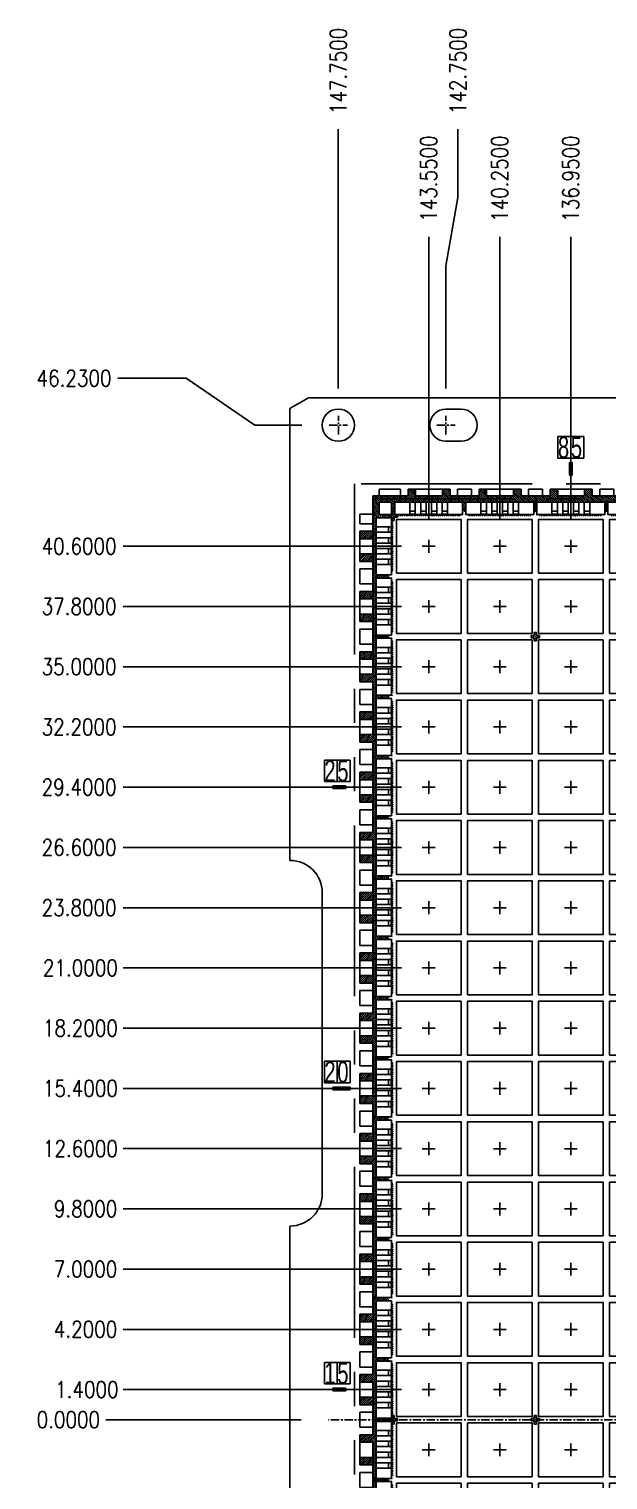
# Model space of a CAD drawing. Extents: x 24 to 818, y 14 to 516.
# Drawn here: x 45.8 to 99.6, y 379.2 to 514.1 of the extents above; entities that cross this region are included whole.
import ezdxf

# ---------------------------------------------------------------- set-up
doc = ezdxf.new("R2010")
doc.units = 0
doc.header["$LTSCALE"] = 12.7
doc.header["$MEASUREMENT"] = 0
doc.header["$PDMODE"] = 2
doc.linetypes.add('CENTER', pattern=[2, 1.25, -0.25, 0.25, -0.25])
doc.linetypes.add('PHANTOM', pattern=[2.5, 1.25, -0.25, 0.25, -0.25, 0.25, -0.25])
doc.layers.get('0').update_dxf_attribs({"linetype": 'CONTINUOUS'})
doc.layers.get('DEFPOINTS').update_dxf_attribs({"linetype": 'CONTINUOUS'})
for name, color, linetype in [('SH-02_CENTER', 2, 'CENTER'), ('SH-02_DIM', 4, 'CONTINUOUS'), ('SH-02_HATCH', 10, 'CONTINUOUS'), ('SH-02_HIDDEN', 6, 'CONTINUOUS'), ('SH-02_MISC', 5, 'CONTINUOUS'), ('SH-02_OBJECT', 7, 'CONTINUOUS'), ('SH-02_PHANTOM', 1, 'PHANTOM')]:
    doc.layers.add(name, color=color, linetype=linetype)
doc.styles.get("Standard").update_dxf_attribs({"font": 'simplex.shx', "width": 0.82})
doc.dimstyles.get("Standard").update_dxf_attribs({"dimtxt": 0.18, "dimasz": 0.18, "dimexe": 0.18, "dimexo": 0.0625, "dimgap": 0.09, "dimtad": 0, "dimtih": 1, "dimtoh": 1, "dimdec": 4, "dimzin": 0, "dimdsep": 46, "dimtxsty": 'STANDARD', "dimcen": 0.09, "dimadec": 0, "dimazin": 0, "dimtfac": 1, "dimtdec": 4, "dimtofl": 0, "dimtmove": 0, "dimatfit": 3, "dimfxl": 1, "dimtolj": 1, "dimtzin": 0, "dimarcsym": 0})

# ---------------------------------------------------------------- blocks, each defined once
blk = doc.blocks.new('*D15')
at = {"layer": 'DEFPOINTS', "color": 0, "ltscale": 0.05, "transparency": 16777216}
for p in [(54.1, 481.61), (73.71, 477.25), (370.07, 384.79)]:
    blk.add_point(p, dxfattribs=at)
at = {"layer": 'SH-02_DIM', "ltscale": 0.05, "transparency": 16777216}
for p, q in [((60.45, 481.61), (54.1, 481.61)), ((66.8, 477.25), (60.45, 481.61)), ((71.17, 477.25), (66.8, 477.25))]:
    blk.add_line(p, q, dxfattribs=at)
at = {"layer": 'SH-02_DIM', "ltscale": 0.05, "transparency": 16777216, "insert": (49.59, 481.61), "char_height": 1.524, "attachment_point": 5}
blk.add_mtext('\\A1; 46.2300', dxfattribs=at)
blk = doc.blocks.new('_Open30')
at = {"color": 0, "lineweight": -2}
for p, q in [((-1, 0.268), (0, 0)), ((0, 0), (-1, -0.268)), ((0, 0), (-1, 0))]:
    blk.add_line(p, q, dxfattribs=at)
blk = doc.blocks.new('*D16')
at = {"layer": 'DEFPOINTS', "color": 0, "ltscale": 0.05, "transparency": 16777216}
for p in [(85.69, 504.76), (84.57, 478.11), (370.07, 384.79)]:
    blk.add_point(p, dxfattribs=at)
at = {"layer": 'SH-02_DIM', "ltscale": 0.05, "transparency": 16777216}
for p, q in [((85.69, 498.41), (85.69, 504.76)), ((84.57, 492.06), (85.69, 498.41)), ((84.57, 480.65), (84.57, 492.06))]:
    blk.add_line(p, q, dxfattribs=at)
at = {"layer": 'SH-02_DIM', "ltscale": 0.05, "transparency": 16777216, "insert": (85.69, 509.74), "char_height": 1.524, "attachment_point": 5, "rotation": 90}
blk.add_mtext('\\A1; 142.7500', dxfattribs=at)
blk = doc.blocks.new('*D17')
at = {"layer": 'DEFPOINTS', "color": 0, "ltscale": 0.05, "transparency": 16777216}
for p in [(74.57, 504.76), (74.57, 478.11), (370.07, 384.79)]:
    blk.add_point(p, dxfattribs=at)
at = {"layer": 'SH-02_DIM', "ltscale": 0.05, "transparency": 16777216}
blk.add_line((74.57, 480.65), (74.57, 504.76), dxfattribs=at)
at = {"layer": 'SH-02_DIM', "ltscale": 0.05, "transparency": 16777216, "insert": (74.57, 509.74), "char_height": 1.524, "attachment_point": 5, "rotation": 90}
blk.add_mtext('\\A1; 147.7500', dxfattribs=at)
blk = doc.blocks.new('*D18')
at = {"layer": 'DEFPOINTS', "color": 0, "ltscale": 0.05, "transparency": 16777216}
for p in [(52.97, 384.79), (73.67, 384.79), (370.07, 384.79)]:
    blk.add_point(p, dxfattribs=at)
at = {"layer": 'SH-02_DIM', "ltscale": 0.05, "transparency": 16777216}
blk.add_line((71.13, 384.79), (52.97, 384.79), dxfattribs=at)
at = {"layer": 'SH-02_DIM', "ltscale": 0.05, "transparency": 16777216, "insert": (49.06, 384.79), "char_height": 1.524, "attachment_point": 5}
blk.add_mtext('\\A1; 0.0000', dxfattribs=at)
blk = doc.blocks.new('*D40')
at = {"layer": 'DEFPOINTS', "color": 0, "ltscale": 0.05, "transparency": 16777216}
for p in [(82.97, 494.75), (82.97, 465.99), (370.07, 384.79)]:
    blk.add_point(p, dxfattribs=at)
at = {"layer": 'SH-02_DIM', "ltscale": 0.05, "transparency": 16777216}
blk.add_line((82.97, 468.53), (82.97, 494.75), dxfattribs=at)
at = {"layer": 'SH-02_DIM', "ltscale": 0.05, "transparency": 16777216, "insert": (82.97, 499.74), "char_height": 1.524, "attachment_point": 5, "rotation": 90}
blk.add_mtext('\\A1; 143.5500', dxfattribs=at)
blk = doc.blocks.new('*D41')
at = {"layer": 'DEFPOINTS', "color": 0, "ltscale": 0.05, "transparency": 16777216}
for p in [(54.57, 387.59), (82.97, 387.59), (370.07, 384.79)]:
    blk.add_point(p, dxfattribs=at)
at = {"layer": 'SH-02_DIM', "ltscale": 0.05, "transparency": 16777216}
blk.add_line((80.43, 387.59), (54.57, 387.59), dxfattribs=at)
at = {"layer": 'SH-02_DIM', "ltscale": 0.05, "transparency": 16777216, "insert": (50.78, 387.59), "char_height": 1.524, "attachment_point": 5}
blk.add_mtext('\\A1; 1.4000', dxfattribs=at)
blk = doc.blocks.new('*D42')
at = {"layer": 'DEFPOINTS', "color": 0, "ltscale": 0.05, "transparency": 16777216}
for p in [(54.57, 393.19), (82.97, 393.19), (370.07, 384.79)]:
    blk.add_point(p, dxfattribs=at)
at = {"layer": 'SH-02_DIM', "ltscale": 0.05, "transparency": 16777216}
blk.add_line((80.43, 393.19), (54.57, 393.19), dxfattribs=at)
at = {"layer": 'SH-02_DIM', "ltscale": 0.05, "transparency": 16777216, "insert": (50.66, 393.19), "char_height": 1.524, "attachment_point": 5}
blk.add_mtext('\\A1; 4.2000', dxfattribs=at)
blk = doc.blocks.new('*D43')
at = {"layer": 'DEFPOINTS', "color": 0, "ltscale": 0.05, "transparency": 16777216}
for p in [(54.57, 398.79), (82.97, 398.79), (370.07, 384.79)]:
    blk.add_point(p, dxfattribs=at)
at = {"layer": 'SH-02_DIM', "ltscale": 0.05, "transparency": 16777216}
blk.add_line((80.43, 398.79), (54.57, 398.79), dxfattribs=at)
at = {"layer": 'SH-02_DIM', "ltscale": 0.05, "transparency": 16777216, "insert": (50.66, 398.79), "char_height": 1.524, "attachment_point": 5}
blk.add_mtext('\\A1; 7.0000', dxfattribs=at)
blk = doc.blocks.new('*D44')
at = {"layer": 'DEFPOINTS', "color": 0, "ltscale": 0.05, "transparency": 16777216}
for p in [(54.57, 404.39), (82.97, 404.39), (370.07, 384.79)]:
    blk.add_point(p, dxfattribs=at)
at = {"layer": 'SH-02_DIM', "ltscale": 0.05, "transparency": 16777216}
blk.add_line((80.43, 404.39), (54.57, 404.39), dxfattribs=at)
at = {"layer": 'SH-02_DIM', "ltscale": 0.05, "transparency": 16777216, "insert": (50.66, 404.39), "char_height": 1.524, "attachment_point": 5}
blk.add_mtext('\\A1; 9.8000', dxfattribs=at)
blk = doc.blocks.new('*D45')
at = {"layer": 'DEFPOINTS', "color": 0, "ltscale": 0.05, "transparency": 16777216}
for p in [(54.57, 409.99), (82.97, 409.99), (370.07, 384.79)]:
    blk.add_point(p, dxfattribs=at)
at = {"layer": 'SH-02_DIM', "ltscale": 0.05, "transparency": 16777216}
blk.add_line((80.43, 409.99), (54.57, 409.99), dxfattribs=at)
at = {"layer": 'SH-02_DIM', "ltscale": 0.05, "transparency": 16777216, "insert": (50.18, 409.99), "char_height": 1.524, "attachment_point": 5}
blk.add_mtext('\\A1; 12.6000', dxfattribs=at)
blk = doc.blocks.new('*D46')
at = {"layer": 'DEFPOINTS', "color": 0, "ltscale": 0.05, "transparency": 16777216}
for p in [(54.57, 415.59), (82.97, 415.59), (370.07, 384.79)]:
    blk.add_point(p, dxfattribs=at)
at = {"layer": 'SH-02_DIM', "ltscale": 0.05, "transparency": 16777216}
blk.add_line((80.43, 415.59), (54.57, 415.59), dxfattribs=at)
at = {"layer": 'SH-02_DIM', "ltscale": 0.05, "transparency": 16777216, "insert": (50.18, 415.59), "char_height": 1.524, "attachment_point": 5}
blk.add_mtext('\\A1; 15.4000', dxfattribs=at)
blk = doc.blocks.new('*D47')
at = {"layer": 'DEFPOINTS', "color": 0, "ltscale": 0.05, "transparency": 16777216}
for p in [(54.57, 421.19), (82.97, 421.19), (370.07, 384.79)]:
    blk.add_point(p, dxfattribs=at)
at = {"layer": 'SH-02_DIM', "ltscale": 0.05, "transparency": 16777216}
blk.add_line((80.43, 421.19), (54.57, 421.19), dxfattribs=at)
at = {"layer": 'SH-02_DIM', "ltscale": 0.05, "transparency": 16777216, "insert": (50.18, 421.19), "char_height": 1.524, "attachment_point": 5}
blk.add_mtext('\\A1; 18.2000', dxfattribs=at)
blk = doc.blocks.new('*D48')
at = {"layer": 'DEFPOINTS', "color": 0, "ltscale": 0.05, "transparency": 16777216}
for p in [(54.57, 426.79), (82.97, 426.79), (370.07, 384.79)]:
    blk.add_point(p, dxfattribs=at)
at = {"layer": 'SH-02_DIM', "ltscale": 0.05, "transparency": 16777216}
blk.add_line((80.43, 426.79), (54.57, 426.79), dxfattribs=at)
at = {"layer": 'SH-02_DIM', "ltscale": 0.05, "transparency": 16777216, "insert": (50.18, 426.79), "char_height": 1.524, "attachment_point": 5}
blk.add_mtext('\\A1; 21.0000', dxfattribs=at)
blk = doc.blocks.new('*D49')
at = {"layer": 'DEFPOINTS', "color": 0, "ltscale": 0.05, "transparency": 16777216}
for p in [(54.57, 432.39), (82.97, 432.39), (370.07, 384.79)]:
    blk.add_point(p, dxfattribs=at)
at = {"layer": 'SH-02_DIM', "ltscale": 0.05, "transparency": 16777216}
blk.add_line((80.43, 432.39), (54.57, 432.39), dxfattribs=at)
at = {"layer": 'SH-02_DIM', "ltscale": 0.05, "transparency": 16777216, "insert": (50.06, 432.39), "char_height": 1.524, "attachment_point": 5}
blk.add_mtext('\\A1; 23.8000', dxfattribs=at)
blk = doc.blocks.new('*D50')
at = {"layer": 'DEFPOINTS', "color": 0, "ltscale": 0.05, "transparency": 16777216}
for p in [(54.57, 437.99), (82.97, 437.99), (370.07, 384.79)]:
    blk.add_point(p, dxfattribs=at)
at = {"layer": 'SH-02_DIM', "ltscale": 0.05, "transparency": 16777216}
blk.add_line((80.43, 437.99), (54.57, 437.99), dxfattribs=at)
at = {"layer": 'SH-02_DIM', "ltscale": 0.05, "transparency": 16777216, "insert": (50.06, 437.99), "char_height": 1.524, "attachment_point": 5}
blk.add_mtext('\\A1; 26.6000', dxfattribs=at)
blk = doc.blocks.new('*D51')
at = {"layer": 'DEFPOINTS', "color": 0, "ltscale": 0.05, "transparency": 16777216}
for p in [(54.57, 443.59), (82.97, 443.59), (370.07, 384.79)]:
    blk.add_point(p, dxfattribs=at)
at = {"layer": 'SH-02_DIM', "ltscale": 0.05, "transparency": 16777216}
blk.add_line((80.43, 443.59), (54.57, 443.59), dxfattribs=at)
at = {"layer": 'SH-02_DIM', "ltscale": 0.05, "transparency": 16777216, "insert": (50.06, 443.59), "char_height": 1.524, "attachment_point": 5}
blk.add_mtext('\\A1; 29.4000', dxfattribs=at)
blk = doc.blocks.new('*D52')
at = {"layer": 'DEFPOINTS', "color": 0, "ltscale": 0.05, "transparency": 16777216}
for p in [(54.57, 449.19), (82.97, 449.19), (370.07, 384.79)]:
    blk.add_point(p, dxfattribs=at)
at = {"layer": 'SH-02_DIM', "ltscale": 0.05, "transparency": 16777216}
blk.add_line((80.43, 449.19), (54.57, 449.19), dxfattribs=at)
at = {"layer": 'SH-02_DIM', "ltscale": 0.05, "transparency": 16777216, "insert": (50.06, 449.19), "char_height": 1.524, "attachment_point": 5}
blk.add_mtext('\\A1; 32.2000', dxfattribs=at)
blk = doc.blocks.new('corner')
at = {"layer": 'SH-02_HATCH', "ltscale": 0.05}
h = blk.add_hatch(dxfattribs=at)
h.set_pattern_fill('ANSI31', color=256)
h.paths.add_polyline_path([(79.67, 300.39), (79.57, 300.39), (79.57, 300.59), (79.57, 300.69), (79.47, 300.69), (79.27, 300.69), (79.27, 300.79), (77.77, 300.79), (77.77, 300.59), (77.77, 298.89), (78.37, 298.89), (79.67, 298.89)])
h.paths.add_polyline_path([(78.37, 299.49), (78.37, 300.64), (79.52, 300.64), (79.52, 299.49)], flags=16)
at = {"layer": 'SH-02_OBJECT', "ltscale": 0.05}
for p, q in [((76.57, 300.59), (76.57, 300.79)), ((77.07, 300.59), (76.57, 300.59)), ((77.07, 300.59), (77.77, 300.59)), ((77.77, 300.59), (77.77, 300.79)), ((77.77, 300.59), (77.77, 298.89)), ((78.37, 298.89), (77.77, 298.89)), ((79.67, 298.89), (78.37, 298.89)), ((78.37, 298.89), (78.37, 298.29)), ((78.37, 298.29), (79.67, 298.29))]:
    blk.add_line(p, q, dxfattribs=at)
blk.add_lwpolyline([(79.52, 300.64), (78.37, 300.64), (78.37, 299.49), (79.52, 299.49)], close=True, dxfattribs=at)
blk = doc.blocks.new('A$C69FE2559')
at = {"layer": 'SH-02_CENTER', "ltscale": 0.05}
for p, q in [((1.2, 1.5), (1.8, 1.5)), ((1.5, 1.8), (1.5, 1.2))]:
    blk.add_line(p, q, dxfattribs=at)
at = {"layer": 'SH-02_MISC', "ltscale": 0.05}
blk.add_lwpolyline([(0, 0.25), (3, 0.25), (3, 2.75), (0, 2.75)], close=True, dxfattribs=at)
blk = doc.blocks.new('A$C84f42695')
at = {"layer": 'SH-02_HATCH', "ltscale": 0.05}
h = blk.add_hatch(dxfattribs=at)
h.set_pattern_fill('ANSI31', color=256, scale=0.5)
h.set_pattern_definition([(45, (-38.28732, -150.39296), (-0.044194174, 0.044194174), [])])
h.paths.add_polyline_path([(1.55, 2.6), (1.5, 2.6), (1.5, 2.7), (1.5, 2.75), (1.45, 2.75), (1.35, 2.75), (1.35, 2.8), (0.6, 2.8), (0.6, 2.45), (0.6, 2.1), (0, 2.1), (0, 1.75), (0.6, 1.75), (0.6, 1.4), (0.6, 1.05), (0, 1.05), (0, 0.7), (0.6, 0.7), (0.6, 0.35), (0.6, 0), (1.35, 0), (1.35, 0.05), (1.45, 0.05), (1.5, 0.05), (1.5, 0.1), (1.5, 0.2), (1.55, 0.2)])
h.paths.add_polyline_path([(0.75, 2.725), (1.475, 2.725), (1.475, 2.35, -0.267949), (1.45, 2.307), (1.45, 2.287, -0.258777), (1.49, 2.215), (1.49, 2.135, -0.258777), (1.45, 2.063), (1.45, 2.043, -0.267949), (1.475, 2), (1.475, 1.85, -0.267949), (1.45, 1.807), (1.45, 1.787, -0.258777), (1.49, 1.715), (1.49, 1.635, -0.258777), (1.45, 1.563), (1.45, 1.543, -0.267949), (1.475, 1.5), (1.475, 1.35, -0.267949), (1.45, 1.307), (1.45, 1.287, -0.258777), (1.49, 1.215), (1.49, 1.135, -0.258777), (1.45, 1.063), (1.45, 1.043, -0.267949), (1.475, 1), (1.475, 0.85, -0.267949), (1.45, 0.807), (1.45, 0.787, -0.258777), (1.49, 0.715), (1.49, 0.635, -0.258777), (1.45, 0.563), (1.45, 0.543, -0.267949), (1.475, 0.5), (1.475, 0.075), (0.75, 0.075)], flags=16)
h.paths.add_polyline_path([(0.95, 1.85), (1.275, 1.85), (1.275, 1.8), (1.325, 1.8), (1.325, 1.55), (1.275, 1.55), (1.275, 1.5), (0.95, 1.5)], flags=0)
h.paths.add_polyline_path([(0.95, 2), (0.95, 2.35), (1.275, 2.35), (1.275, 2.3), (1.325, 2.3), (1.325, 2.05), (1.275, 2.05), (1.275, 2)], flags=0)
h.paths.add_polyline_path([(0.95, 1.35), (1.275, 1.35), (1.275, 1.3), (1.325, 1.3), (1.325, 1.05), (1.275, 1.05), (1.275, 1), (0.95, 1)], flags=0)
h.paths.add_polyline_path([(0.95, 0.85), (1.275, 0.85), (1.275, 0.8), (1.325, 0.8), (1.325, 0.55), (1.275, 0.55), (1.275, 0.5), (0.95, 0.5)], flags=0)
at = {"layer": 'SH-02_HIDDEN'}
for p, q in [((1.325, 2.3), (1.325, 2.05)), ((1.45, 2.307), (1.45, 2.043)), ((1.325, 1.8), (1.325, 1.55)), ((1.45, 1.807), (1.45, 1.543)), ((1.325, 1.3), (1.325, 1.05)), ((1.325, 0.8), (1.325, 0.55)), ((1.45, 1.307), (1.45, 1.043)), ((1.45, 0.807), (1.45, 0.543))]:
    blk.add_line(p, q, dxfattribs=at)
at = {"layer": 'SH-02_OBJECT', "ltscale": 0.05}
for p, q in [((0, 2.8), (0, 2.45)), ((0.6, 2.8), (0.6, 2.45)), ((0.75, 2.725), (0.75, 0.075)), ((0.6, 2.45), (0, 2.45)), ((0.6, 2.1), (0, 2.1)), ((0, 1.75), (0, 2.1)), ((0.6, 2.1), (0.6, 2.45)), ((0.6, 1.75), (0, 1.75)), ((0, 1.75), (0, 1.4)), ((0, 1.05), (0, 1.4)), ((0.6, 1.75), (0.6, 1.4)), ((0.6, 1.05), (0.6, 1.4)), ((1.475, 2), (1.475, 1.85)), ((1.475, 1.5), (1.475, 1.35)), ((0.6, 1.05), (0, 1.05)), ((0, 1.05), (0, 0.7)), ((0.6, 0.7), (0, 0.7)), ((0.6, 0.7), (0.6, 0.35)), ((1.475, 1), (1.475, 0.85)), ((0.6, 0.35), (0, 0.35)), ((0, 0), (0, 0.35)), ((0.6, 0), (0.6, 0.35))]:
    blk.add_line(p, q, dxfattribs=at)
at = {"layer": 'SH-02_OBJECT'}
for p, q in [((0.75, 2.725), (1.475, 2.725)), ((1.475, 2.35), (1.475, 2.725)), ((1.275, 1.3), (1.425, 1.3)), ((1.425, 1.05), (1.275, 1.05)), ((1.275, 0.8), (1.425, 0.8)), ((0.75, 0.075), (1.475, 0.075)), ((1.425, 0.55), (1.275, 0.55)), ((1.475, 0.075), (1.475, 0.5))]:
    blk.add_line(p, q, dxfattribs=at)
at = {"layer": 'SH-02_OBJECT', "linetype": 'Continuous', "ltscale": 1.25}
for p, q in [((0.75, 2.3), (1.325, 2.3)), ((0.75, 2.3), (1.325, 2.3)), ((1.325, 2.05), (0.75, 2.05)), ((1.365, 2.3), (1.275, 2.3)), ((1.275, 2.3), (1.425, 2.3)), ((1.275, 2.05), (1.425, 2.05)), ((1.49, 2.135), (1.49, 2.215)), ((0.75, 1.8), (1.275, 1.8)), ((1.325, 1.55), (0.75, 1.55)), ((1.25, 1.8), (1.425, 1.8)), ((1.275, 1.55), (1.365, 1.55)), ((1.275, 1.55), (1.425, 1.55)), ((1.49, 1.635), (1.49, 1.715)), ((0.75, 1.3), (1.275, 1.3)), ((1.275, 1.05), (0.75, 1.05)), ((0.75, 0.8), (1.275, 0.8)), ((1.49, 1.135), (1.49, 1.215)), ((1.49, 0.635), (1.49, 0.715)), ((1.325, 0.55), (0.75, 0.55))]:
    blk.add_line(p, q, dxfattribs=at)
for centre, start, end in [((1.405, 2.215), 360, 90), ((1.405, 2.135), 270, 0), ((1.405, 1.715), 360, 90), ((1.405, 1.635), 270, 0), ((1.405, 1.215), 360, 90), ((1.405, 1.135), 270, 0), ((1.405, 0.715), 360, 90), ((1.405, 0.635), 270, 0)]:
    blk.add_arc(centre, 0.085, start, end, dxfattribs=at)
at = {"layer": 'SH-02_OBJECT'}
for centre, start, end in [((1.425, 2.35), 270, 0), ((1.425, 2), 0, 90), ((1.425, 1.85), 270, 0), ((1.425, 1.5), 0, 90), ((1.425, 1.35), 270, 0), ((1.425, 1), 0, 90), ((1.425, 0.85), 270, 0), ((1.425, 0.5), 0, 90)]:
    blk.add_arc(centre, 0.05, start, end, dxfattribs=at)
blk = doc.blocks.new('A$Ce872bf26')
at = {"layer": 'SH-02_HIDDEN', "ltscale": 0.05}
for p, q in [((0.1, 0.25), (0.1, 0.15)), ((0.25, 0.3), (0.15, 0.3)), ((0.15, 0.15), (0.25, 0.25)), ((0.25, 0.1), (0.15, 0.1)), ((0.3, 0.25), (0.3, 0.15))]:
    blk.add_line(p, q, dxfattribs=at)
at = {"layer": 'SH-02_OBJECT', "ltscale": 0.05}
for p, q in [((0, 0.15), (0, 0.25)), ((0, 0.25), (0.1, 0.25)), ((0.1, 0.15), (0, 0.15)), ((0.1, 0.25), (0.15, 0.25)), ((0.15, 0.15), (0.1, 0.15)), ((0.15, 0.3), (0.15, 0.4)), ((0.15, 0.4), (0.25, 0.4)), ((0.15, 0.25), (0.15, 0.3)), ((0.15, 0.1), (0.15, 0.15)), ((0.15, 0), (0.15, 0.1)), ((0.25, 0.4), (0.25, 0.3)), ((0.25, 0.3), (0.25, 0.25)), ((0.25, 0.25), (0.3, 0.25)), ((0.3, 0.15), (0.25, 0.15)), ((0.25, 0.15), (0.25, 0.1)), ((0.25, 0.1), (0.25, 0)), ((0.3, 0.25), (0.4, 0.25)), ((0.4, 0.15), (0.3, 0.15)), ((0.4, 0.25), (0.4, 0.15)), ((0.25, 0), (0.15, 0))]:
    blk.add_line(p, q, dxfattribs=at)
blk = doc.blocks.new('*D56')
at = {"layer": 'DEFPOINTS', "color": 0, "ltscale": 0.05, "transparency": 16777216}
for p in [(54.57, 454.79), (82.97, 454.79), (370.07, 384.79)]:
    blk.add_point(p, dxfattribs=at)
at = {"layer": 'SH-02_DIM', "ltscale": 0.05, "transparency": 16777216}
blk.add_line((80.43, 454.79), (54.57, 454.79), dxfattribs=at)
at = {"layer": 'SH-02_DIM', "ltscale": 0.05, "transparency": 16777216, "insert": (50.06, 454.79), "char_height": 1.524, "attachment_point": 5}
blk.add_mtext('\\A1; 35.0000', dxfattribs=at)
blk = doc.blocks.new('*D57')
at = {"layer": 'DEFPOINTS', "color": 0, "ltscale": 0.05, "transparency": 16777216}
for p in [(54.57, 460.39), (82.97, 460.39), (370.07, 384.79)]:
    blk.add_point(p, dxfattribs=at)
at = {"layer": 'SH-02_DIM', "ltscale": 0.05, "transparency": 16777216}
blk.add_line((80.43, 460.39), (54.57, 460.39), dxfattribs=at)
at = {"layer": 'SH-02_DIM', "ltscale": 0.05, "transparency": 16777216, "insert": (50.06, 460.39), "char_height": 1.524, "attachment_point": 5}
blk.add_mtext('\\A1; 37.8000', dxfattribs=at)
blk = doc.blocks.new('*D58')
at = {"layer": 'DEFPOINTS', "color": 0, "ltscale": 0.05, "transparency": 16777216}
for p in [(54.57, 465.99), (82.97, 465.99), (370.07, 384.79)]:
    blk.add_point(p, dxfattribs=at)
at = {"layer": 'SH-02_DIM', "ltscale": 0.05, "transparency": 16777216}
blk.add_line((80.43, 465.99), (54.57, 465.99), dxfattribs=at)
at = {"layer": 'SH-02_DIM', "ltscale": 0.05, "transparency": 16777216, "insert": (50.06, 465.99), "char_height": 1.524, "attachment_point": 5}
blk.add_mtext('\\A1; 40.6000', dxfattribs=at)
blk = doc.blocks.new('*D59')
at = {"layer": 'DEFPOINTS', "color": 0, "ltscale": 0.05, "transparency": 16777216}
for p in [(89.57, 494.75), (89.57, 465.99), (370.07, 384.79)]:
    blk.add_point(p, dxfattribs=at)
at = {"layer": 'SH-02_DIM', "ltscale": 0.05, "transparency": 16777216}
blk.add_line((89.57, 468.53), (89.57, 494.75), dxfattribs=at)
at = {"layer": 'SH-02_DIM', "ltscale": 0.05, "transparency": 16777216, "insert": (89.57, 499.74), "char_height": 1.524, "attachment_point": 5, "rotation": 90}
blk.add_mtext('\\A1; 140.2500', dxfattribs=at)
blk = doc.blocks.new('*D60')
at = {"layer": 'DEFPOINTS', "color": 0, "ltscale": 0.05, "transparency": 16777216}
for p in [(96.17, 494.75), (96.17, 465.99), (370.07, 384.79)]:
    blk.add_point(p, dxfattribs=at)
at = {"layer": 'SH-02_DIM', "ltscale": 0.05, "transparency": 16777216}
blk.add_line((96.17, 468.53), (96.17, 494.75), dxfattribs=at)
at = {"layer": 'SH-02_DIM', "ltscale": 0.05, "transparency": 16777216, "insert": (96.17, 499.74), "char_height": 1.524, "attachment_point": 5, "rotation": 90}
blk.add_mtext('\\A1; 136.9500', dxfattribs=at)
blk = doc.blocks.new('A$Cd491f884')
at = {"layer": 'SH-02_HATCH', "ltscale": 0.05}
h = blk.add_hatch(dxfattribs=at)
h.set_pattern_fill('ANSI31', color=256)
h.set_pattern_definition([(45, (-79.67464, -298.28592), (-0.08838835, 0.08838835), [])])
h.paths.add_polyline_path([(6.6, 2.1), (6.5, 2.1), (6.5, 2.3), (6.5, 2.4), (6.4, 2.4), (6.2, 2.4), (6.2, 2.5), (0.4, 2.5), (0.4, 2.4), (0.2, 2.4), (0.1, 2.4), (0.1, 2.3), (0.1, 2.1), (0, 2.1), (0, 0.6), (0.68, 0.6), (1.38, 0.6), (1.38, 0), (2.08, 0), (2.08, 0.6), (4.58, 0.6), (4.58, 0), (5.28, 0), (5.28, 0.6), (5.98, 0.6), (6.6, 0.6)])
h.paths.add_polyline_path([(0.15, 1.2), (0.15, 2.35), (1.45, 2.35, -0.267949), (1.54, 2.3), (1.58, 2.3, -0.258777), (1.72, 2.38), (1.88, 2.38, -0.258777), (2.02, 2.3), (2.06, 2.3, -0.267949), (2.15, 2.35), (2.45, 2.35, -0.267949), (2.54, 2.3), (2.58, 2.3, -0.258777), (2.72, 2.38), (2.88, 2.38, -0.258777), (3.02, 2.3), (3.06, 2.3, -0.267949), (3.15, 2.35), (3.45, 2.35, -0.267949), (3.54, 2.3), (3.58, 2.3, -0.258777), (3.72, 2.38), (3.88, 2.38, -0.258777), (4.02, 2.3), (4.06, 2.3, -0.267949), (4.15, 2.35), (4.45, 2.35, -0.267949), (4.54, 2.3), (4.58, 2.3, -0.258777), (4.72, 2.38), (4.88, 2.38, -0.258777), (5.02, 2.3), (5.06, 2.3, -0.267949), (5.15, 2.35), (6.45, 2.35), (6.45, 1.2)], flags=16)
h.paths.add_polyline_path([(2.45, 1.5), (2.45, 1.95), (2.55, 1.95), (2.55, 2.05), (3.05, 2.05), (3.05, 1.95), (3.15, 1.95), (3.15, 1.5)], flags=0)
h.paths.add_polyline_path([(3.45, 1.5), (3.45, 1.95), (3.55, 1.95), (3.55, 2.05), (4.05, 2.05), (4.05, 1.95), (4.15, 1.95), (4.15, 1.5)], flags=0)
h.paths.add_polyline_path([(2.15, 1.5), (1.45, 1.5), (1.45, 1.95), (1.55, 1.95), (1.55, 2.05), (2.05, 2.05), (2.05, 1.95), (2.15, 1.95)], flags=0)
h.paths.add_polyline_path([(4.45, 1.5), (4.45, 1.95), (4.55, 1.95), (4.55, 2.05), (5.05, 2.05), (5.05, 1.95), (5.15, 1.95), (5.15, 1.5)], flags=0)
at = {"layer": 'SH-02_HIDDEN'}
for p, q in [((2.06, 2.3), (1.54, 2.3)), ((2.05, 2.05), (1.55, 2.05)), ((3.06, 2.3), (2.54, 2.3)), ((3.05, 2.05), (2.55, 2.05)), ((4.06, 2.3), (3.54, 2.3)), ((4.05, 2.05), (3.55, 2.05)), ((5.06, 2.3), (4.54, 2.3)), ((5.05, 2.05), (4.55, 2.05))]:
    blk.add_line(p, q, dxfattribs=at)
at = {"layer": 'SH-02_OBJECT'}
for p, q in [((1.55, 1.95), (1.55, 2.25)), ((2.05, 2.25), (2.05, 1.95)), ((2.15, 2.35), (2.45, 2.35)), ((2.55, 2.25), (2.55, 1.95)), ((3.05, 1.95), (3.05, 2.25)), ((3.15, 2.35), (3.45, 2.35)), ((3.55, 1.95), (3.55, 2.25)), ((4.15, 2.35), (4.45, 2.35)), ((1.38, 0.6), (0.68, 0.6)), ((1.38, 0.6), (1.38, 0)), ((2.08, 0), (1.38, 0)), ((5.28, 0), (4.58, 0)), ((5.28, 0.6), (5.28, 0)), ((5.98, 0.6), (5.28, 0.6))]:
    blk.add_line(p, q, dxfattribs=at)
at = {"layer": 'SH-02_OBJECT', "linetype": 'Continuous', "ltscale": 1.25}
for p, q in [((1.55, 1.2), (1.55, 1.95)), ((1.72, 2.38), (1.88, 2.38)), ((2.05, 1.2), (2.05, 1.95)), ((2.55, 1.2), (2.55, 1.95)), ((2.72, 2.38), (2.88, 2.38)), ((3.05, 1.2), (3.05, 1.95)), ((3.55, 1.2), (3.55, 1.95)), ((3.72, 2.38), (3.88, 2.38)), ((4.05, 1.95), (4.05, 2.25)), ((4.05, 1.2), (4.05, 1.95)), ((4.55, 1.95), (4.55, 2.25)), ((4.55, 1.2), (4.55, 1.95)), ((4.72, 2.38), (4.88, 2.38)), ((5.05, 1.95), (5.05, 2.25)), ((5.05, 1.2), (5.05, 1.95))]:
    blk.add_line(p, q, dxfattribs=at)
at = {"layer": 'SH-02_OBJECT', "ltscale": 0.05}
for p, q in [((0.68, 0.6), (0, 0.6)), ((0.68, 0), (0, 0)), ((6.45, 1.2), (0.15, 1.2)), ((0.68, 0.6), (0.68, 0)), ((4.58, 0.6), (2.08, 0.6)), ((2.08, 0.6), (2.08, 0)), ((4.58, 0), (2.08, 0)), ((4.58, 0.6), (4.58, 0)), ((6.6, 0.6), (5.98, 0.6)), ((5.98, 0.6), (5.98, 0)), ((6.6, 0), (5.98, 0))]:
    blk.add_line(p, q, dxfattribs=at)
at = {"layer": 'SH-02_OBJECT'}
for points in [[(1.45, 2.35), (0.15, 2.35), (0.15, 1.2)], [(6.45, 1.2), (6.45, 2.35), (5.15, 2.35)]]:
    blk.add_lwpolyline(points, dxfattribs=at)
for centre, start, end in [((1.45, 2.25), 0, 90), ((2.15, 2.25), 90, 180), ((2.45, 2.25), 0, 90), ((3.15, 2.25), 90, 180), ((3.45, 2.25), 0, 90), ((4.15, 2.25), 90, 180), ((4.45, 2.25), 0, 90), ((5.15, 2.25), 90, 180)]:
    blk.add_arc(centre, 0.1, start, end, dxfattribs=at)
at = {"layer": 'SH-02_OBJECT', "linetype": 'Continuous', "ltscale": 1.25}
for centre, start, end in [((1.72, 2.21), 90, 180), ((1.88, 2.21), 0, 90), ((2.72, 2.21), 90, 180), ((2.88, 2.21), 0, 90), ((3.72, 2.21), 90, 180), ((3.88, 2.21), 0, 90), ((4.72, 2.21), 90, 180), ((4.88, 2.21), 0, 90)]:
    blk.add_arc(centre, 0.17, start, end, dxfattribs=at)

msp = doc.modelspace()

# ---------------------------------------------------------------- linework, layer by layer
at = {"layer": 'SH-02_CENTER', "ltscale": 0.05}
for p, q in [((74.57464, 476.38592), (74.57464, 478.10592)), ((84.57464, 476.38592), (84.57464, 478.10592)), ((73.71464, 477.24592), (75.43464, 477.24592)), ((83.71464, 477.24592), (85.43464, 477.24592)), ((666.48126, 384.78592), (73.66801, 384.78592))]:
    msp.add_line(p, q, dxfattribs=at)
at = {"layer": 'SH-02_OBJECT'}
for p, q in [((71.80669, 479.78592), (70.07464, 478.78592)), ((71.80669, 479.78592), (668.34259, 479.78592)), ((70.07464, 436.78592), (70.07464, 478.78592)), ((84.57464, 478.74592), (85.97464, 478.74592)), ((85.97464, 475.74592), (84.57464, 475.74592)), ((73.07464, 433.78592), (73.07464, 405.78592)), ((70.07464, 366.78592), (70.07464, 402.78592))]:
    msp.add_line(p, q, dxfattribs=at)
at = {"layer": 'SH-02_OBJECT', "ltscale": 0.05}
for p, q in [((96.04964, 473.78592), (96.29964, 473.78592)), ((96.04964, 473.78592), (96.04964, 472.58592)), ((96.29964, 473.78592), (96.29964, 472.58592)), ((96.04964, 472.58592), (96.29964, 472.58592)), ((74.07464, 443.71092), (75.27464, 443.71092)), ((74.07464, 443.71092), (74.07464, 443.46092)), ((74.07464, 443.46092), (75.27464, 443.46092)), ((75.27464, 443.46092), (75.27464, 443.71092)), ((74.07464, 415.71092), (75.67464, 415.71092)), ((74.07464, 415.71092), (74.07464, 415.46092)), ((74.07464, 415.46092), (75.67464, 415.46092)), ((75.67464, 415.46092), (75.67464, 415.71092)), ((74.07464, 387.71092), (75.27464, 387.71092)), ((74.07464, 387.71092), (74.07464, 387.46092)), ((74.07464, 387.46092), (75.27464, 387.46092)), ((75.27464, 387.46092), (75.27464, 387.71092))]:
    msp.add_line(p, q, dxfattribs=at)
at = {"layer": 'SH-02_OBJECT'}
msp.add_circle((74.57464, 477.24592), 1.5, dxfattribs=at)
for centre, radius, start, end in [((84.57464, 477.24592), 1.5, 90, 270), ((85.97464, 477.24592), 1.5, 270, 90), ((70.07464, 433.78592), 3, 0, 90), ((70.07464, 405.78592), 3, 270, 0)]:
    msp.add_arc(centre, radius, start, end, dxfattribs=at)
at = {"layer": 'SH-02_PHANTOM'}
for p, q in [((664.07464, 471.78592), (76.07464, 471.78592)), ((76.07464, 471.78592), (76.07464, 297.78592))]:
    msp.add_line(p, q, dxfattribs=at)
for points in [[(94.97464, 474.18592), (96.17464, 474.18592), (96.17464, 476.18592), (94.97464, 476.18592)], [(96.17464, 474.18592), (97.37464, 474.18592), (97.37464, 476.18592), (96.17464, 476.18592)], [(662.32464, 470.38592), (77.82464, 470.38592), (77.82464, 299.18592), (662.32464, 299.18592)], [(73.27464, 444.11092), (74.47464, 444.11092), (74.47464, 446.11092), (73.27464, 446.11092)], [(74.47464, 444.11092), (75.67464, 444.11092), (75.67464, 446.11092), (74.47464, 446.11092)], [(73.27464, 416.11092), (74.47464, 416.11092), (74.47464, 418.11092), (73.27464, 418.11092)], [(74.47464, 416.11092), (75.67464, 416.11092), (75.67464, 418.11092), (74.47464, 418.11092)], [(73.27464, 388.11092), (74.47464, 388.11092), (74.47464, 390.11092), (73.27464, 390.11092)], [(74.47464, 388.11092), (75.67464, 388.11092), (75.67464, 390.11092), (74.47464, 390.11092)]]:
    msp.add_lwpolyline(points, close=True, dxfattribs=at)

# ---------------------------------------------------------------- block references
at = {"layer": 'SH-02_HATCH', "xscale": -1, "rotation": 180}
msp.add_blockref('corner', (0, 769.57184), dxfattribs=at)
at = {"layer": 'SH-02_HIDDEN', "ltscale": 0.05, "xscale": -1, "rotation": 180, "row_count": 1, "column_count": 88, "row_spacing": 5.599999999999999, "column_spacing": -6.599999999999909}
msp.add_blockref('A$Cd491f884', (79.67464, 471.28592), dxfattribs=at)
at = {"layer": 'SH-02_HIDDEN', "ltscale": 0.05, "xscale": 2, "yscale": 2, "zscale": 2, "row_count": 30, "column_count": 1, "row_spacing": 5.599999999980582, "column_spacing": 0}
msp.add_blockref('A$C84f42695', (76.57464, 300.78592), dxfattribs=at)
at = {"layer": 'SH-02_HIDDEN', "ltscale": 0.05, "xscale": -2, "yscale": 2, "zscale": 2}
for p, rotation in [((79.27464, 469.18592), 180), ((79.27464, 469.18592), 179.9999999992471), ((92.47464, 457.98592), 179.9999999992471)]:
    msp.add_blockref('A$Ce872bf26', p, dxfattribs=dict(at, rotation=rotation))
at = {"layer": 'SH-02_HIDDEN', "ltscale": 0.05, "xscale": 2, "yscale": 2, "zscale": 2}
for p in [(79.27464, 384.38592), (92.47464, 384.38592)]:
    msp.add_blockref('A$Ce872bf26', p, dxfattribs=at)
at = {"layer": 'SH-02_MISC', "ltscale": 0.05, "xscale": 2, "yscale": 2, "zscale": 2, "row_count": 30, "column_count": 88, "row_spacing": 5.599999999999999, "column_spacing": 6.599999999999999}
msp.add_blockref('A$C69FE2559', (79.97464, 300.58592), dxfattribs=at)

# ---------------------------------------------------------------- texts
at = {"layer": 'SH-02_OBJECT', "char_height": 2, "width": 1.2, "attachment_point": 1}
for s, insert in [('{\\fSwis721 BdCnOul BT|b0|i0|c0|p82;8}', (94.97464, 476.18592)), ('{\\fSwis721 BdCnOul BT|b0|i0|c0|p82;5}', (96.17464, 476.18592)), ('{\\fSwis721 BdCnOul BT|b0|i0|c0|p82;2}', (73.27464, 446.11092)), ('{\\fSwis721 BdCnOul BT|b0|i0|c0|p82;5}', (74.47464, 446.11092)), ('{\\fSwis721 BdCnOul BT|b0|i0|c0|p82;2}', (73.27464, 418.11092)), ('{\\fSwis721 BdCnOul BT|b0|i0|c0|p82;0}', (74.47464, 418.11092)), ('{\\fSwis721 BdCnOul BT|b0|i0|c0|p82;1}', (73.27464, 390.11092)), ('{\\fSwis721 BdCnOul BT|b0|i0|c0|p82;5}', (74.47464, 390.11092))]:
    msp.add_mtext(s, dxfattribs=dict(at, insert=insert))

# ---------------------------------------------------------------- dimensions: what is measured, and where the dimension line sits
at = {"layer": 'SH-02_DIM', "ltscale": 0.05}
for feature_location, offset, dtype, origin, picture, middle in [((74.57464, 478.10592), (0, 26.65372), 1, (370.07464, 384.78592), '*D17', (74.57464, 509.74458)), ((84.57464, 478.10592), (1.11704, 26.65372), 1, (370.07464, 384.78592), '*D16', (85.69168, 509.74458)), ((82.97464, 465.98592), (0, 28.76695), 1, (370.07464, 384.78592), '*D40', (82.97464, 499.7378)), ((89.57464, 465.98592), (0, 28.76695), 1, (370.07464, 384.78592), '*D59', (89.57464, 499.7378)), ((96.17464, 465.98592), (0, 28.76695), 1, (370.07464, 384.78592), '*D60', (96.17464, 499.7378)), ((73.71464, 477.24592), (-19.6189, 4.36314), 0, (370.07464, 384.78592), '*D15', (49.58687, 481.60906)), ((82.97464, 465.98592), (-28.4028, 0), 0, (370.07464, 384.78592), '*D58', (50.06298, 465.98592)), ((82.97464, 460.38592), (-28.4028, 0), 0, (370.07464, 384.78592), '*D57', (50.06298, 460.38592)), ((82.97464, 454.78592), (-28.4028, 0), 0, (370.07464, 384.78592), '*D56', (50.06298, 454.78592)), ((82.97464, 449.18592), (-28.4028, 0), 0, (370.07464, 384.78592), '*D52', (50.06298, 449.18592)), ((82.97464, 443.58592), (-28.4028, 0), 0, (370.07464, 384.78592), '*D51', (50.06298, 443.58592)), ((82.97464, 437.98592), (-28.4028, 0), 0, (370.07464, 384.78592), '*D50', (50.06298, 437.98592)), ((82.97464, 432.38592), (-28.4028, 0), 0, (370.07464, 384.78592), '*D49', (50.06298, 432.38592)), ((82.97464, 426.78592), (-28.4028, 0), 0, (370.07464, 384.78592), '*D48', (50.182, 426.78592)), ((82.97464, 421.18592), (-28.4028, 0), 0, (370.07464, 384.78592), '*D47', (50.182, 421.18592)), ((82.97464, 415.58592), (-28.4028, 0), 0, (370.07464, 384.78592), '*D46', (50.182, 415.58592)), ((82.97464, 409.98592), (-28.4028, 0), 0, (370.07464, 384.78592), '*D45', (50.182, 409.98592)), ((82.97464, 404.38592), (-28.4028, 0), 0, (370.07464, 384.78592), '*D44', (50.65807, 404.38592)), ((82.97464, 398.78592), (-28.4028, 0), 0, (370.07464, 384.78592), '*D43', (50.65807, 398.78592)), ((82.97464, 393.18592), (-28.4028, 0), 0, (370.07464, 384.78592), '*D42', (50.65807, 393.18592)), ((82.97464, 387.58592), (-28.4028, 0), 0, (370.07464, 384.78592), '*D41', (50.77708, 387.58592)), ((73.668013808, 384.7859196638), (-20.6961711916, 0), 0, (370.0746384042, 384.7859196638), '*D18', (49.0580654735, 384.7859196638))]:
    dim = msp.add_ordinate_dim(feature_location=feature_location, offset=offset, dtype=dtype, origin=origin, dimstyle='STANDARD', override={"dimscale": 25.4, "dimtxt": 0.06, "dimasz": 0.125, "dimexe": 0.1, "dimexo": 0.1, "dimgap": 0.01, "dimtih": 0, "dimtoh": 0, "dimlfac": 0.5, "dimzin": 1, "dimpost": ' <>\\X', "dimblk": 'Open30', "dimcen": -0.09, "dimclrd": 256, "dimclre": 256, "dimclrt": 256, "dimazin": 1, "dimtp": 0.03, "dimtm": 0.03, "dimtofl": 1, "dimldrblk": 'Open30', "dimlwd": -1, "dimlwe": -1}, dxfattribs=at)
    dim.commit()
    dim.dimension.update_dxf_attribs({"geometry": picture, "text_midpoint": middle})

doc.saveas('drawing.dxf')
